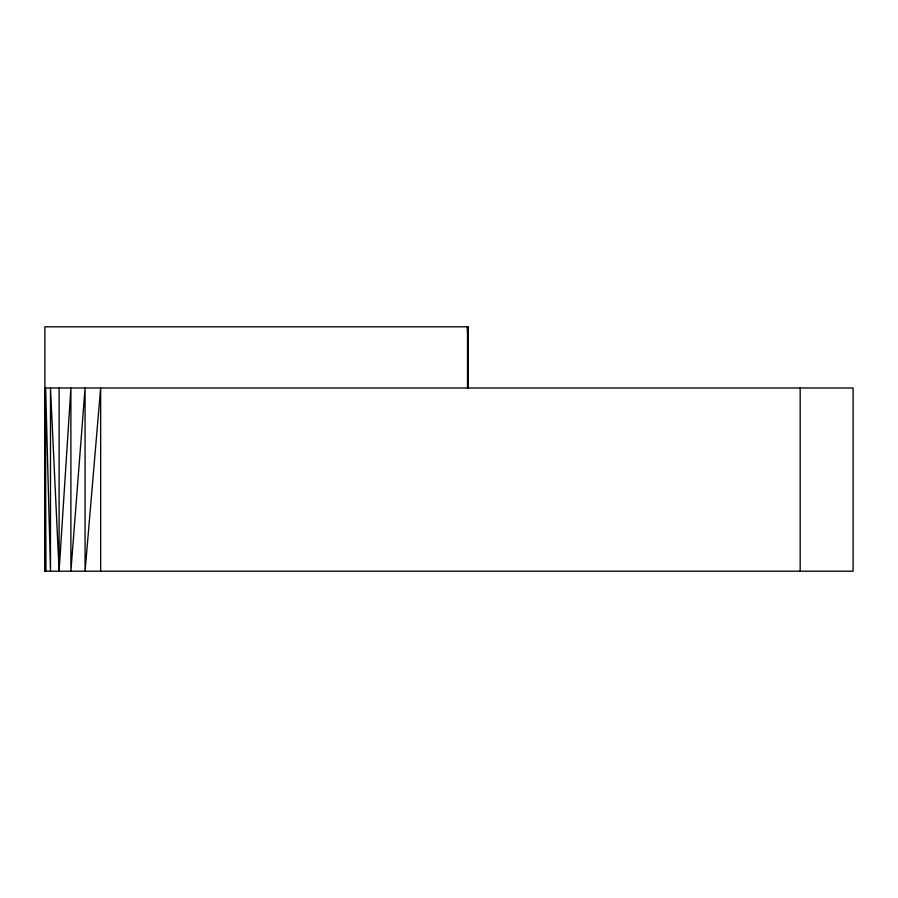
<?xml version="1.0" encoding="UTF-8"?>
<svg xmlns="http://www.w3.org/2000/svg" width="898" height="898" viewBox="0 0 898 898"><rect width="100%" height="100%" fill="white"/><g stroke="black" fill="none" stroke-linecap="round" stroke-linejoin="round"><path stroke-width="1.35" d="M100.655 571.195L100.655 388.003L85.074 571.195L85.074 388.003L70.897 571.195L70.897 388.003L59.1 571.195L50.49 388.003L50.49 571.195L45.652 388.003L45.652 571.195L44.9 388.003L853.1 388.003L853.1 571.195L44.9 571.195L45.349 424.563M468.06 388.25L468.24 326.805L44.9 326.805L44.9 571.195M467.409 331.003L467.499 326.805L467.499 388.25M800.185 388.003L800.185 571.195M468.24 326.805L468.24 388.25M59.1 388.003L59.1 571.195"/></g></svg>
